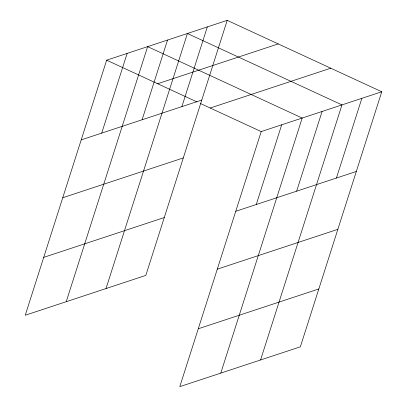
<?xml version="1.0" encoding="UTF-8"?>
<svg xmlns="http://www.w3.org/2000/svg" width="407" height="407" viewBox="0 0 407 407"><rect width="100%" height="100%" fill="white"/><g stroke="black" fill="none" stroke-linecap="round" stroke-linejoin="round"><path stroke-width="0.61" d="M227.208 20.35L106.644 60.175L25.244 315.237L145.808 275.417L227.208 20.35L381.756 91.763L300.356 346.825L179.792 386.65L261.192 131.583L381.756 91.763M101.704 133.109L127.142 53.403M66.234 301.699L147.634 46.632L302.187 118.045L220.782 373.112M142.094 119.77L167.531 40.064M106.018 288.558L187.423 33.491L341.972 104.904L260.572 359.971M181.878 106.629L207.316 26.923M256.252 204.523L281.69 124.817M296.642 191.178L322.079 111.472M336.426 178.037L361.864 98.331M157.646 83.74L278.21 43.915M81.207 139.881L201.77 100.056M210.19 108.018L330.759 68.198M62.739 197.746L183.303 157.926M43.712 257.372L164.275 217.547M235.755 211.289L356.318 171.469M217.287 269.159L337.851 229.334M198.26 328.78L318.823 288.96M106.644 60.175L197.054 101.948M200.483 103.531L261.192 131.583"/></g></svg>
